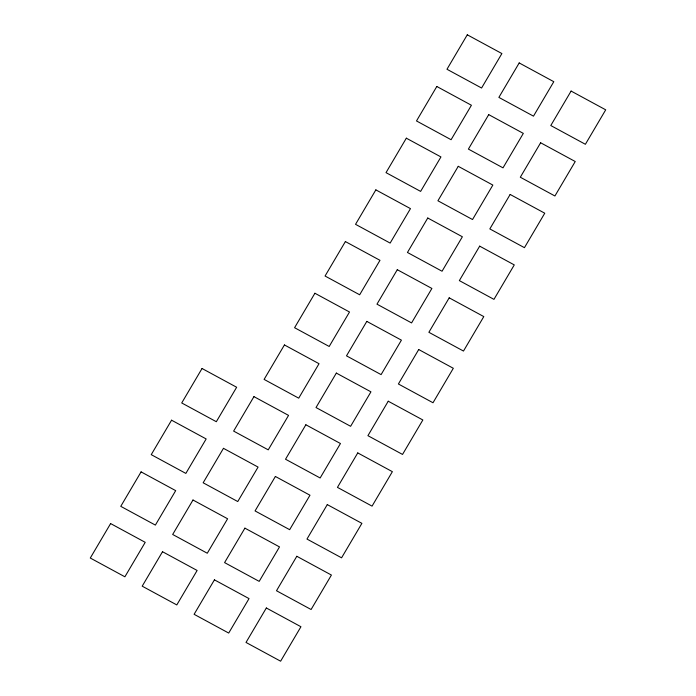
<?xml version="1.0" encoding="UTF-8"?>
<svg xmlns="http://www.w3.org/2000/svg" width="696" height="696" viewBox="0 0 696 696"><rect width="100%" height="100%" fill="white"/><g stroke="black" fill="none" stroke-linecap="round" stroke-linejoin="round"><path stroke-width="1.04" d="M110.612 523.575L90.289 558.035L124.897 576.793L145.212 542.332L110.612 523.575M141.088 471.879L120.765 506.34L155.373 525.097L175.688 490.637L141.088 471.879M171.564 420.193L151.241 454.653L185.849 473.41L206.164 438.95L171.564 420.193M202.04 368.497L181.726 402.958L216.326 421.715L236.649 387.254L202.04 368.497M162.516 551.711L142.201 586.171L176.801 604.928L197.125 570.468L162.516 551.711M192.992 500.015L172.678 534.476L207.278 553.233L227.601 518.772L192.992 500.015M223.468 448.328L203.154 482.789L237.754 501.546L258.077 467.086L223.468 448.328M253.944 396.633L233.63 431.094L268.238 449.851L288.553 415.39L253.944 396.633M284.429 344.946L264.106 379.407L298.715 398.164L319.029 363.704L284.429 344.946M314.905 293.251L294.582 327.712L329.191 346.469L349.505 312.008L314.905 293.251M345.381 241.564L325.058 276.025L359.667 294.782L379.981 260.321L345.381 241.564M375.857 189.869L355.543 224.33L390.143 243.087L410.466 208.626L375.857 189.869M406.334 138.182L386.019 172.643L420.619 191.4L440.942 156.939L406.334 138.182M436.81 86.487L416.495 120.947L451.095 139.713L471.418 105.253L436.81 86.487M467.286 34.8L446.971 69.261L481.58 88.018L501.894 53.557L467.286 34.8M214.42 579.846L194.106 614.307L228.714 633.064L249.029 598.603L214.42 579.846M244.905 528.151L224.582 562.612L259.19 581.369L279.505 546.908L244.905 528.151M275.381 476.464L255.058 510.925L289.666 529.682L309.981 495.221L275.381 476.464M305.857 424.769L285.534 459.23L320.143 477.987L340.457 443.526L305.857 424.769M336.333 373.082L316.019 407.543L350.619 426.3L370.942 391.839L336.333 373.082M366.809 321.387L346.495 355.847L381.095 374.613L401.418 340.153L366.809 321.387M397.285 269.7L376.971 304.161L411.571 322.918L431.894 288.457L397.285 269.7M427.762 218.013L407.447 252.474L442.056 271.231L462.37 236.77L427.762 218.013M458.246 166.318L437.923 200.779L472.532 219.536L492.846 185.075L458.246 166.318M488.723 114.631L468.399 149.092L503.008 167.849L523.322 133.388L488.723 114.631M519.199 62.936L498.875 97.397L533.484 116.154L553.798 81.693L519.199 62.936M266.333 607.982L246.01 642.443L280.618 661.2L300.942 626.739L266.333 607.982M296.809 556.287L276.495 590.747L311.095 609.513L331.418 575.053L296.809 556.287M327.285 504.6L306.971 539.061L341.571 557.818L361.894 523.357L327.285 504.6M357.761 452.913L337.447 487.374L372.055 506.131L392.37 471.671L357.761 452.913M388.238 401.218L367.923 435.679L402.532 454.436L422.846 419.975L388.238 401.218M418.722 349.531L398.399 383.992L433.008 402.749L453.322 368.288L418.722 349.531M449.198 297.836L428.875 332.296L463.484 351.054L483.798 316.593L449.198 297.836M479.675 246.149L459.351 280.61L493.96 299.367L514.274 264.906L479.675 246.149M510.151 194.454L489.836 228.914L524.436 247.672L544.759 213.211L510.151 194.454M540.627 142.767L520.312 177.228L554.912 195.985L575.235 161.524L540.627 142.767M571.103 91.072L550.788 125.532L585.388 144.29L605.711 109.829L571.103 91.072"/></g></svg>
